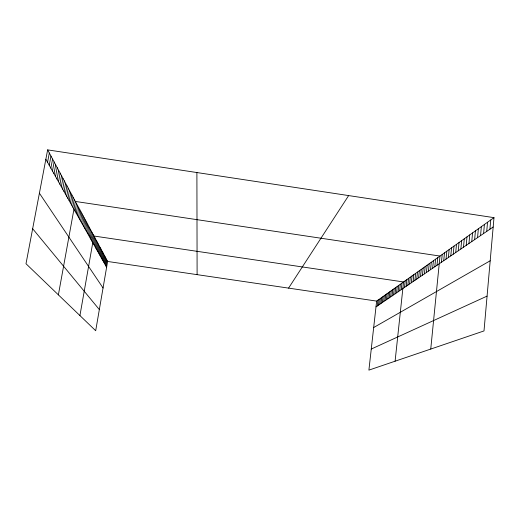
<?xml version="1.0" encoding="UTF-8"?>
<svg xmlns="http://www.w3.org/2000/svg" width="520" height="520" viewBox="0 0 520 520"><rect width="100%" height="100%" fill="white"/><g stroke="black" fill="none" stroke-linecap="round" stroke-linejoin="round"><path stroke-width="0.78" d="M494 217.653L484.003 330.928L368.901 370.123L376.643 301.093L494 217.653L47.639 149.877L26 263.731L95.693 330.726L107.62 261.463L47.639 149.877M486.72 231.4L487.539 222.248M489.912 229.222L490.737 219.973M477.549 237.647L478.361 228.774M480.545 235.612L481.357 226.642M483.6 233.525L484.413 224.471M468.943 243.51L469.749 234.897M471.75 241.599L472.563 232.895M474.624 239.642L475.429 230.854M460.85 249.028L461.643 240.656M463.496 247.228L464.288 238.778M466.193 245.388L466.993 236.86M453.226 254.222L454.012 246.083M455.715 252.525L456.508 244.316M458.257 250.79L459.05 242.502M446.03 259.123L446.803 251.212M448.383 257.524L449.163 249.535M450.781 255.886L451.562 247.826M436.995 265.278L437.756 257.641M430.749 349.063L439.991 256.055L75.361 201.442L58.383 294.86M441.454 262.243L442.221 254.469M443.723 260.702L444.49 252.857M428.46 271.096L429.215 263.718M430.541 269.678L431.288 262.243M432.653 268.242L433.407 260.735M434.804 266.773L435.565 259.2M420.518 276.51L421.252 269.38M422.454 275.19L423.189 268.002M424.424 273.851L425.165 266.597M426.426 272.486L427.167 265.168M411.326 282.776L412.041 275.925M413.101 281.561L413.822 274.658M414.908 280.332L415.636 273.37M416.748 279.078L417.476 272.064M418.62 277.803L419.348 270.731M395.096 361.199L403.559 281.957L93.945 236.022L79.93 315.569M404.495 287.423L405.204 280.787M406.159 286.293L406.874 279.604M407.856 285.136L408.571 278.395M409.578 283.966L410.293 277.173M395.038 293.872L395.72 287.528M396.552 292.838L397.241 286.449M398.093 291.792L398.781 285.35M399.653 290.726L400.354 284.239M401.245 289.64L401.941 283.108M386.399 299.754L387.069 293.683M387.79 298.812L388.459 292.695M389.194 297.85L389.87 291.694M390.624 296.881L391.3 290.673M392.074 295.893L392.75 289.64M393.543 294.892L394.225 288.594M378.488 305.149L379.138 299.319M379.762 304.278L380.413 298.415M381.05 303.401L381.706 297.492M382.363 302.51L383.019 296.562M383.688 301.606L384.351 295.614M385.034 300.683L385.697 294.658M377.234 306L377.884 300.216M104.026 262.606L105.053 256.678M104.689 263.783L105.71 257.901M105.346 264.947L106.353 259.103M105.989 266.097L106.99 260.293M97.591 251.173L98.696 244.855M98.345 252.519L99.444 246.246M99.093 253.844L100.178 247.618M99.834 255.151L100.906 248.969M100.555 256.438L101.621 250.302M101.27 257.712L102.33 251.615M101.972 258.96L103.025 252.909M102.667 260.195L103.708 254.183M103.35 261.411L104.384 255.444M91.936 241.124L93.112 234.468M93.613 244.108L94.77 237.549M94.432 245.57L95.576 239.057M95.245 247L96.376 240.539M96.038 248.411L97.162 242.002M96.817 249.802L97.935 243.438M86.554 231.562L87.796 224.582M87.49 233.227L88.719 226.297M88.406 234.858L89.628 227.988M89.31 236.464L90.519 229.645M90.201 238.043L91.397 231.276M91.072 239.597L92.261 232.882M80.594 220.974L81.913 213.636M81.627 222.82L82.934 215.54M82.648 224.627L83.941 217.412M83.648 226.408L84.929 219.252M84.637 228.156L85.904 221.058M85.599 229.873L86.859 222.833M75.108 211.237L76.499 203.573M76.245 213.258L77.623 205.66M77.363 215.241L78.722 207.708M78.462 217.191L79.807 209.716M79.534 219.102L80.867 211.692M69.199 200.739L70.668 192.719M70.421 202.911L71.87 194.961M71.617 205.042L73.053 197.165M72.793 207.129L74.217 199.322M62.712 189.222L64.266 180.817M64.064 191.614L65.598 183.294M65.383 193.967L66.905 185.718M66.684 196.268L68.185 188.097M67.951 198.523L69.433 190.431M57.038 179.133L58.663 170.391M58.5 181.733L60.112 173.082M59.93 184.281L61.523 175.714M61.334 186.778L62.914 178.289M50.856 168.155L52.572 159.055M52.449 170.989L54.145 161.98M54.009 173.764L55.686 164.847M55.536 176.475L57.194 167.648M47.554 162.298L49.316 153.004M49.225 165.256L50.96 156.065M288.574 288.119L348.647 195.585M375.999 306.846L493.175 227M373.678 327.535L490.197 260.774M371.26 349.05L487.078 296.108M107.62 261.463L376.643 301.093M32.656 228.722L99.333 309.575M39.403 193.206L103.051 287.989M45.851 159.269L106.626 267.228M196.898 172.542L197.106 274.644"/></g></svg>
